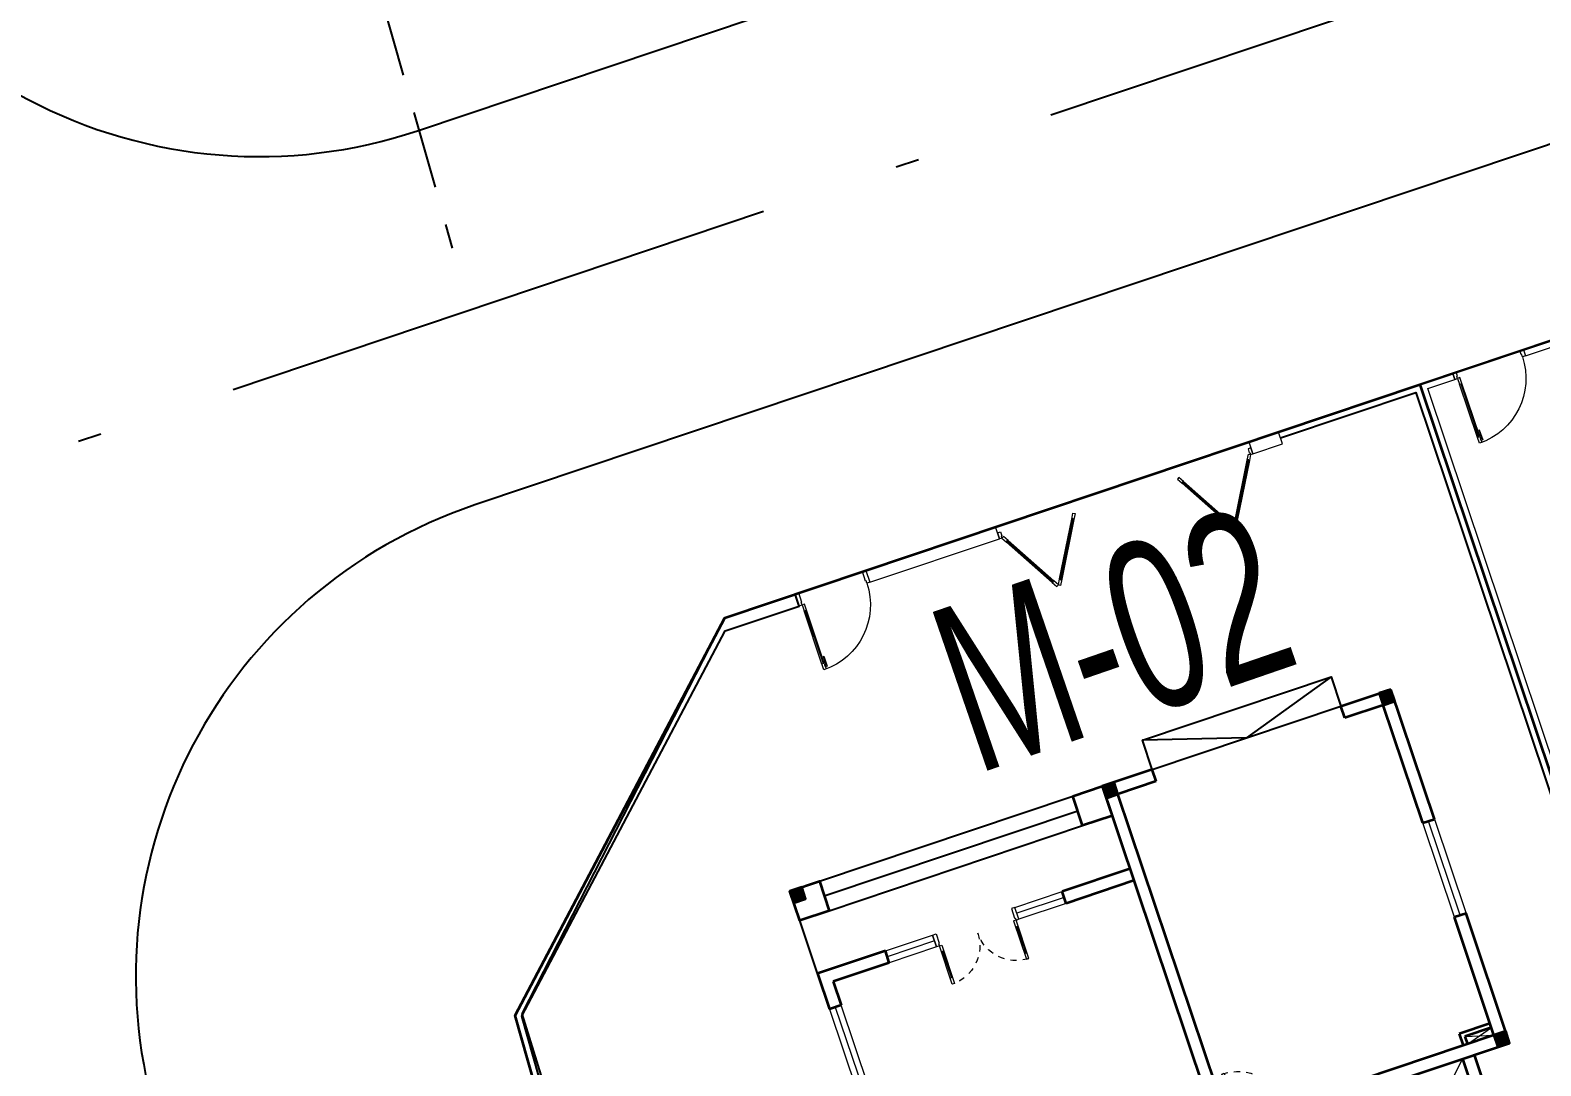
# Model space of a CAD drawing. Header units: metres. Extents: x 568006 to 1139366, y 2064802 to 4131555.
# Drawn here: x 568493.43 to 568517.73, y 2066131.75 to 2066148.41 of the extents above; entities that cross this region are included whole.
import ezdxf
from ezdxf.enums import TextEntityAlignment as Align
from ezdxf.xclip import XClip

# ---------------------------------------------------------------- set-up
doc = ezdxf.new("R2010")
doc.units = ezdxf.units.M
doc.header["$XCLIPFRAME"] = 0
for name, pattern in [('$AUDIT_BAD_LTYPE2', [0]), ('ACAD_ISO10W100', [18.5, 12, -3, 0.5, -3]), ('DASHED', [0.75, 0.5, -0.25]), ('HIDDEN', [0.375, 0.25, -0.125]), ('Xref-VCMT-BT3 - tuong bao$0$HIDDEN', [0.375, 0.25, -0.125])]:
    doc.linetypes.add(name, pattern=pattern)
doc.layers.get('0').update_dxf_attribs({"linetype": 'CONTINUOUS'})
doc.layers.get('DEFPOINTS').update_dxf_attribs({"color": 152, "linetype": 'CONTINUOUS'})
for name, color, linetype, lineweight in [('-CONCRETE', 1, 'CONTINUOUS', 35), ('-DOOR', 137, 'CONTINUOUS', 9), ('-FURNITURE', 46, 'CONTINUOUS', 9), ('-LINE1', 7, 'CONTINUOUS', 18), ('-WALL', 4, 'CONTINUOUS', 35), ('Bighome_khuat', 251, 'DASHED', 5), ('CUA', 147, 'CONTINUOUS', 5), ('hung-demlonha', 7, 'CONTINUOUS', 15)]:
    doc.layers.add(name, color=color, linetype=linetype, lineweight=lineweight)
for name, color, linetype in [('datOBt', 42, 'CONTINUOUS'), ('ghi_chu', 7, 'CONTINUOUS'), ('LogDg', 7, 'CONTINUOUS'), ('loKBT', 42, 'CONTINUOUS'), ('RANHGIOI', 2, 'HIDDEN'), ('SOLO', 7, 'CONTINUOUS'), ('TimDg', 222, 'CONTINUOUS'), ('ViaHeS', 32, 'CONTINUOUS')]:
    doc.layers.add(name, color=color, linetype=linetype)
doc.styles.add('kieuchuDim', font='arial.ttf', dxfattribs={"width": 0.75})
doc.styles.add('QH1', font='arialbd.ttf', dxfattribs={"width": 0.8})

# ---------------------------------------------------------------- blocks, each defined once
blk = doc.blocks.new('*U238')
at = {"linetype": '$AUDIT_BAD_LTYPE2'}
for p, q in [((70, 100), (70, 999)), ((90, 999), (90, 100))]:
    blk.add_line(p, q, dxfattribs=at)
for points in [[(50, 999), (90, 999), (90, 1099), (50, 1099), (50, 999)], [(50, 1002), (50, 100)], [(50, 100), (90, 100), (90, 0), (50, 0), (50, 100)]]:
    blk.add_lwpolyline(points)
for points in [[(118, 893), (118, 1063), (90, 1063), (90, 1035), (113, 1035), (113, 893)], [(0, 0), (50, 0), (50, -40), (60, -40), (60, -200), (0, -200)], [(1199, 0), (1149, 0), (1149, -40), (1139, -40), (1139, -200), (1199, -200)]]:
    blk.add_lwpolyline(points, close=True)
at = {"linetype": '$AUDIT_BAD_LTYPE2', "ltscale": 0.3}
blk.add_arc((50, 0), 1099, 0, 90, dxfattribs=at)
blk = doc.blocks.new('cong1')
at = {"layer": '-LINE1', "lineweight": 18}
for p, q in [((196604, -28062), (196604, -27962)), ((200904, -28062), (200904, -27962))]:
    blk.add_line(p, q, dxfattribs=at)
at = {"ltscale": 100}
for p, q in [((196694, -27876), (197184, -27027)), ((197214, -27045), (196724, -27893)), ((197314, -27045), (197804, -27893)), ((197834, -27876), (197344, -27027)), ((199673, -27876), (200163, -27027)), ((200193, -27045), (199703, -27893)), ((200293, -27045), (200783, -27893)), ((200814, -27876), (200324, -27027))]:
    blk.add_line(p, q, dxfattribs=at)
for points in [[(197264, -26958), (197214, -27045), (197203, -27038), (197208, -27030), (197199, -27025), (197194, -27033), (197184, -27027), (197234, -26941)], [(197264, -26958), (197314, -27045), (197325, -27038), (197320, -27030), (197328, -27025), (197333, -27033), (197344, -27027), (197294, -26941)], [(200243, -26958), (200193, -27045), (200182, -27038), (200187, -27030), (200179, -27025), (200174, -27033), (200163, -27027), (200213, -26940)], [(200243, -26958), (200293, -27045), (200304, -27038), (200299, -27030), (200308, -27025), (200313, -27033), (200324, -27027), (200274, -26940)], [(196704, -27882), (196699, -27891), (196708, -27896), (196713, -27887), (196724, -27893), (196674, -27980), (196644, -27962), (196694, -27876)], [(197823, -27882), (197828, -27891), (197820, -27896), (197815, -27887), (197804, -27893), (197854, -27980), (197884, -27962), (197834, -27876)], [(199684, -27882), (199679, -27891), (199687, -27896), (199692, -27887), (199703, -27893), (199653, -27980), (199623, -27962), (199673, -27876)], [(200803, -27882), (200808, -27891), (200799, -27896), (200794, -27887), (200783, -27893), (200833, -27980), (200864, -27962), (200814, -27876)], [(196654, -27997), (196644, -27997), (196644, -27962), (196604, -27962), (196604, -28062), (196654, -28062)], [(200854, -27997), (200864, -27997), (200864, -27962), (200904, -27962), (200904, -28062), (200854, -28062)]]:
    blk.add_lwpolyline(points, close=True, dxfattribs=at)
at = {"color": 8, "ltscale": 100}
for points in [[(197199, -27025), (197208, -27030), (196708, -27896), (196699, -27891)], [(197328, -27025), (197320, -27030), (197820, -27896), (197828, -27891)], [(200179, -27025), (200187, -27030), (199687, -27896), (199679, -27891)], [(200308, -27025), (200299, -27030), (200799, -27896), (200808, -27891)]]:
    blk.add_lwpolyline(points, close=True, dxfattribs=at)
blk = doc.blocks.new('t1$0$D11')
at = {"linetype": '$AUDIT_BAD_LTYPE2'}
for p, q in [((70, 100), (70, 1000)), ((90, 1000), (90, 100))]:
    blk.add_line(p, q, dxfattribs=at)
for points in [[(50, 1000), (90, 1000), (90, 1100), (50, 1100), (50, 1000)], [(50, 1003), (50, 100)], [(50, 100), (90, 100), (90, 0), (50, 0), (50, 100)]]:
    blk.add_lwpolyline(points)
for points in [[(118, 895), (118, 1064), (90, 1064), (90, 1036), (113, 1036), (113, 895)], [(0, 0), (50, 0), (50, -40), (60, -40), (60, -100), (0, -100)], [(1200, 0), (1150, 0), (1150, -40), (1140, -40), (1140, -100), (1200, -100)]]:
    blk.add_lwpolyline(points, close=True)
at = {"linetype": '$AUDIT_BAD_LTYPE2', "ltscale": 0.3}
blk.add_arc((50, 0), 1100, 0, 90, dxfattribs=at)
blk = doc.blocks.new('A$C249437F6')
at = {"layer": '-LINE1', "lineweight": 18}
for p, q in [((22.163, 23.143), (22.763, 23.143)), ((22.672, 23.143), (23.272, 23.143))]:
    blk.add_line(p, q, dxfattribs=at)
at = {"layer": '-LINE1', "ltscale": 10}
blk.add_line((22.306, 23.243), (22.306, 23.143), dxfattribs=at)
blk.add_lwpolyline([(21.749, 23.143), (34.249, 23.143), (34.249, 43.143), (21.749, 43.143)], close=True, dxfattribs=at)
blk.add_lwpolyline([(32.179, 23.243), (34.149, 23.243), (34.149, 43.043), (21.849, 43.043), (21.849, 23.243), (22.306, 23.243)], dxfattribs=at)
at = {"layer": '-LINE1', "lineweight": 18}
blk.add_lwpolyline([(23.506, 23.243), (29.219, 23.243), (29.219, 23.143), (23.506, 23.143)], close=True, dxfattribs=at)
at = {"layer": '-DOOR', "xscale": 0.001, "yscale": 0.001, "zscale": 0.001}
blk.add_blockref('t1$0$D11', (22.306, 23.243), dxfattribs=at)
blk = doc.blocks.new('*U185')
for p, q in [((-1310, 550), (-1350, 550)), ((-1330, 100), (-1330, 550)), ((-90, 550), (-50, 550)), ((-70, 100), (-70, 550)), ((-1310, 100), (-1350, 100)), ((-90, 100), (-50, 100))]:
    blk.add_line(p, q)
for points in [[(-1350, 0), (-1310, 0), (-1310, 650), (-1350, 650)], [(-50, 0), (-90, 0), (-90, 650), (-50, 650)], [(-1400, -200), (-1340, -200), (-1340, -40), (-1350, -40), (-1350, 0), (-1400, 0)], [(0, -200), (-60, -200), (-60, -40), (-50, -40), (-50, 0), (0, 0)]]:
    blk.add_lwpolyline(points, close=True)
at = {"linetype": 'HIDDEN', "ltscale": 0.1}
for centre, start, end in [((-1350, 0), 0, 90), ((-50, 0), 90, 180)]:
    blk.add_arc(centre, 650, start, end, dxfattribs=at)
blk = doc.blocks.new('*U289')
at = {"color": 251}
blk.add_line((-70, 100), (-70, 700), dxfattribs=at)
for points in [[(-50, 0), (-50, 800), (-90, 800), (-90, 0)], [(-50, 100), (-90, 100), (-90, 700), (-50, 700)], [(-900, -200), (-840, -200), (-840, -40), (-850, -40), (-850, 0), (-900, 0)], [(0, -200), (-60, -200), (-60, -40), (-50, -40), (-50, 0), (0, 0)]]:
    blk.add_lwpolyline(points, close=True)
at = {"layer": 'Bighome_khuat', "linetype": 'Xref-VCMT-BT3 - tuong bao$0$HIDDEN'}
blk.add_arc((-50, 0), 800, 90, 180, dxfattribs=at)
blk = doc.blocks.new('A$C5C575821')
at = {"layer": '-CONCRETE'}
h = blk.add_hatch(color=256, dxfattribs=at)
h.dxf.hatch_style = 1
h.paths.add_polyline_path([(0, 200), (0, 0), (200, 0), (200, 200)])
blk.add_lwpolyline([(0, 0), (200, 0), (200, 200), (0, 200)], close=True, dxfattribs=at)
blk = doc.blocks.new('LUOI M2')
at = {"layer": '-WALL'}
for p in [(-200, 13100), (4500, 13100), (9800, 13100), (-200, 9400), (4500, 9400), (9800, 9400), (-200, 5600), (4500, 5600), (9800, 5600), (-200, -200), (4500, -200), (9800, -200)]:
    blk.add_blockref('A$C5C575821', p, dxfattribs=at)
blk = doc.blocks.new('MAU M2BT')
at = {"layer": '-DOOR'}
for points in [[(0, -1550), (-200, -1550), (-200, 50), (0, 50)], [(10000, -350), (9800, -350), (9800, -1750), (10000, -1750)], [(6650, -2350), (5850, -2350), (5850, -2150), (6650, -2150)], [(8050, -2150), (8850, -2150), (8850, -2350), (8050, -2350)]]:
    blk.add_lwpolyline(points, close=True, dxfattribs=at)
for points in [[(-100, 50), (-100, -1550)], [(9900, -1750), (9900, -350)], [(5850, -2250), (6650, -2250)], [(8050, -2250), (8850, -2250)]]:
    blk.add_lwpolyline(points, dxfattribs=at)
at = {"layer": '-FURNITURE'}
for points in [[(450, 1920), (0, 2050)], [(450, 2050), (0, 1920)]]:
    blk.add_lwpolyline(points, dxfattribs=at)
at = {"layer": '-LINE1'}
blk.add_lwpolyline([(1600, 3250), (600, 2250)], dxfattribs=at)
at = {"layer": '-WALL'}
for p, q in [((400, 2250), (400, 5850)), ((600, 2250), (600, 4850)), ((0, 2050), (3500, 2050)), ((450, 1920), (450, 2050)), ((520, 1850), (520, 2050)), ((0, 1920), (450, 1920)), ((0, 1850), (520, 1850)), ((0, -1550), (0, -3550)), ((9800, -2150), (9800, -1750)), ((10000, -2350), (10000, -1750)), ((4700, -2150), (5850, -2150)), ((5850, -2150), (5850, -2350)), ((8850, -2150), (9800, -2150)), ((8850, -2150), (8850, -2350)), ((4700, -2350), (5850, -2350)), ((8850, -2350), (10000, -2350)), ((0, -3550), (650, -3550)), ((650, -3550), (650, -3750)), ((3850, -3550), (4500, -3550)), ((650, -3750), (-200, -3750))]:
    blk.add_line(p, q, dxfattribs=at)
for points in [[(3500, 2250), (-200, 2250), (-200, 50), (0, 50)], [(3850, -3550), (3850, -3750), (4700, -3750), (4700, 2250), (4400, 2250), (4400, 2050)], [(0, 2050), (0, 50)], [(4400, 2050), (4500, 2050), (4500, -3550)], [(-200, -1550), (-200, -3750)], [(0, -1550), (-200, -1550)], [(9800, -1750), (10000, -1750)]]:
    blk.add_lwpolyline(points, dxfattribs=at)
for points in [[(5200, -3750), (4700, -3750), (4700, -3250), (5200, -3250)], [(10000, -3750), (9500, -3750), (9500, -3250), (10000, -3250)]]:
    blk.add_lwpolyline(points, close=True, dxfattribs=at)
at = {"layer": 'DEFPOINTS'}
blk.add_lwpolyline([(-2200, 11750), (15059, 11750), (14710, -3251), (9593, -8250), (-2200, -8250)], close=True, dxfattribs=at)
at = {"layer": 'SOLO'}
for p, q in [((4700, -3250), (4700, -2350)), ((10000, -2350), (10000, -3250)), ((9500, -3250), (5200, -3250)), ((9500, -3500), (5200, -3500)), ((9500, -3750), (5200, -3750))]:
    blk.add_line(p, q, dxfattribs=at)
for points in [[(3850, -3750), (3850, -4250), (650, -4250), (650, -3750)], [(3850, -3750), (650, -3750)], [(650, -4250), (2250, -3750), (3850, -4250)]]:
    blk.add_lwpolyline(points, dxfattribs=at)
at = {"layer": '-CONCRETE'}
blk.add_blockref('LUOI M2', (0, -3550), dxfattribs=at)
at = {"layer": '-DOOR', "xscale": -1, "rotation": 180}
blk.add_blockref('*U289', (4400, 2050), dxfattribs=at)
at = {"layer": '-DOOR', "xscale": -1}
blk.add_blockref('*U185', (6650, -2150), dxfattribs=at)
blk = doc.blocks.new('tmbc_khub')
at = {"layer": '-LINE1', "lineweight": 18}
blk.add_line((-203.315, 186.449), (-203.284, 186.354), dxfattribs=at)
for points in [[(-202.873, 186.703), (-203.347, 186.544), (-203.284, 186.354), (-202.81, 186.513)], [(-207.424, 185.176), (-209.51, 184.476), (-209.446, 184.286), (-207.36, 184.986)]]:
    blk.add_lwpolyline(points, close=True, dxfattribs=at)
at = {"layer": '-WALL'}
blk.add_lwpolyline([(-194.235, 168.506), (-211.051, 162.862), (-215.152, 177.316), (-211.778, 183.714), (-200.598, 187.466)], close=True, dxfattribs=at)
at = {"layer": 'datOBt'}
blk.add_lwpolyline([(-200.843, 145.192), (-206.949, 148.411), (-215.153, 177.313), (-211.778, 183.714), (-47.212, 238.942), (-40.771, 235.831), (-30.564, 207.609), (-33.603, 201.316)], close=True, dxfattribs=at)
at = {"layer": 'LogDg'}
for points in [[(-226.964, 196.948, 0.428104), (-216.723, 191.548), (-99.763, 230.799, 0.421043), (-94.785, 241.105), (-104.991, 269.324, 0.407417), (-115.06, 274.187), (-230.015, 235.609, 0.400458), (-235.165, 225.84)], [(-215.799, 185.529, 0.400458), (-220.949, 175.76), (-212.748, 146.869, 0.428104), (-202.507, 141.469), (-29.916, 199.39, 0.421043), (-24.938, 209.695), (-35.144, 237.914, 0.407417), (-45.212, 242.777)]]:
    blk.add_lwpolyline(points, format="xyb", close=True, dxfattribs=at)
at = {"layer": 'loKBT'}
for points in [[(-188.748, 191.443), (-200.598, 187.466), (-194.235, 168.506), (-182.384, 172.482)], [(-200.598, 187.466), (-211.778, 183.714), (-215.153, 177.313), (-211.051, 162.862), (-194.235, 168.506)]]:
    blk.add_lwpolyline(points, close=True, dxfattribs=at)
at = {"layer": 'RANHGIOI', "color": 12, "ltscale": 5}
blk.add_lwpolyline([(-229.583, 236.936), (-216.163, 189.66)], dxfattribs=at)
at = {"layer": 'SOLO'}
blk.add_lwpolyline([(-202.841, 186.608), (-200.661, 187.34), (-194.361, 168.568), (-210.986, 162.99), (-215.044, 177.307), (-211.773, 183.505), (-210.584, 183.904), (-210.647, 184.094)], dxfattribs=at)
at = {"layer": 'TimDg', "linetype": 'ACAD_ISO10W100', "ltscale": 0.75}
blk.add_lwpolyline([(-377.535, 134.416), (-34.22, 249.631, 0.050829), (-28.678, 252.141), (203.834, 387.416)], format="xyb", dxfattribs=at)
at = {"layer": 'ViaHeS'}
blk.add_lwpolyline([(-200.843, 145.192), (-206.949, 148.411), (-215.153, 177.313), (-211.778, 183.714), (-47.212, 238.942), (-40.771, 235.831), (-30.564, 207.609), (-33.603, 201.316)], close=True, dxfattribs=at)
at = {"layer": '-WALL', "xscale": 0.001, "yscale": 0.001, "zscale": 0.001, "rotation": 198.5514998577208}
blk.add_blockref('MAU M2BT', (-200.059, 178.945), dxfattribs=at)
at = {"layer": 'CUA', "rotation": 198.5514998577208}
for name, p, xscale, yscale, zscale in [('cong1', (-7.999, 222.395), 0.001, 0.001, 0.001), ('*U238', (-210.583, 183.905), -0.0009999999999999998, 0.0009999999999999998, 0.0009999999999999998)]:
    blk.add_blockref(name, p, dxfattribs=dict(at, xscale=xscale, yscale=yscale, zscale=zscale))
at = {"layer": 'ViaHeS', "xscale": -1, "rotation": 198.5514987788088}
blk.add_blockref('A$C249437F6', (-228.58, 202.487), dxfattribs=at)
at = {"layer": 'ghi_chu', "lineweight": -2, "style": 'kieuchuDim', "width": 0.65}
blk.add_text('M-02', height=2.7, rotation=19, dxfattribs=at).set_placement((-207.745, 181.19))
at = {"layer": 'hung-demlonha', "color": 7, "ltscale": 5, "style": 'QH1', "width": 0.65}
for tag, p in [('BT04', (-109.598, 191.643)), ('BT06', (-305.798, 171.199)), ('BT05', (-282.572, 137.244))]:
    blk.add_attdef(tag, text='', height=3.96, rotation=0, dxfattribs=at).set_placement(p, align=Align.CENTER)

msp = doc.modelspace()

# ---------------------------------------------------------------- block references
at = {"layer": 'ghi_chu'}
ref = msp.add_blockref('tmbc_khub', (568716.382, 2065955.242), dxfattribs=at)
XClip(ref).set_block_clipping_path([(-391.9901366149, 0), (0, 477.830198009)])

doc.saveas('drawing.dxf')
